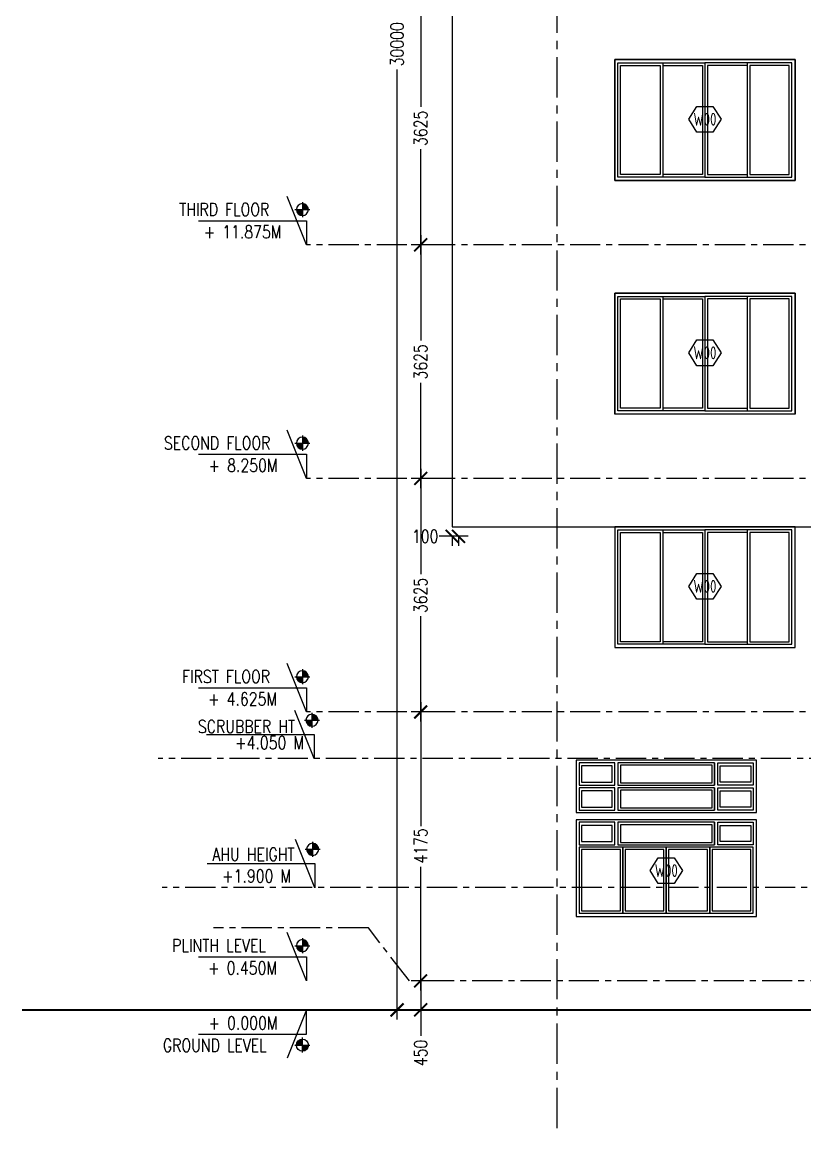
# Model space of a CAD drawing. Header units: millimetres. Extents: x -661525 to 498941, y 282148 to 1359693.
# Drawn here: x -308138 to -295990, y 712401 to 729669 of the extents above; entities that cross this region are included whole.
import ezdxf
from ezdxf.enums import TextEntityAlignment as Align

# ---------------------------------------------------------------- set-up
doc = ezdxf.new("R2010")
doc.units = ezdxf.units.MM
doc.header["$LTSCALE"] = 2.5
doc.linetypes.add('CENTER', pattern=[2, 1.25, -0.25, 0.25, -0.25])
doc.layers.get('0').update_dxf_attribs({"linetype": 'CONTINUOUS'})
doc.layers.get('DEFPOINTS').update_dxf_attribs({"linetype": 'CONTINUOUS'})
for name, color, linetype in [('00', 5, 'CONTINUOUS'), ('A-ANNO-DIMS-MAS-25', 11, 'CONTINUOUS'), ('A-ANNO-GRID', 5, 'CENTER'), ('A-ELEV', 8, 'CONTINUOUS'), ('A-ELEV-HEVY', 2, 'CONTINUOUS'), ('A-ELEV-THIN', 8, 'CONTINUOUS')]:
    doc.layers.add(name, color=color, linetype=linetype)
doc.styles.add('COMPLEX', font='complex.shx', dxfattribs={"width": 0.8})
doc.styles.add('ISOCP', font='isocp.shx', dxfattribs={"width": 0.8})

# ---------------------------------------------------------------- blocks, each defined once
blk = doc.blocks.new('L')
h = blk.add_hatch(color=0)
h.paths.add_polyline_path([(0.068, 0), (0, 0), (0, -0.068, 0.414214)])
h.paths.add_polyline_path([(0, 0.068, 0.414214), (-0.068, 0), (0, 0)])
at = {"color": 0}
for p, q in [((0.085, 0), (-0.085, 0)), ((0, 0.085), (0, -0.085))]:
    blk.add_line(p, q, dxfattribs=at)
blk.add_circle((0, 0), 0.0683, dxfattribs=at)
blk = doc.blocks.new('WATER LVL')
blk.add_lwpolyline([(837, 0), (-837, 0), (-837, -375), (-537, 375)])
at = {"layer": '00', "xscale": 1371.803835285835, "yscale": 1371.803835285835, "zscale": 1371.803835285835}
blk.add_blockref('L', (-774, 172), dxfattribs=at)
at = {"style": 'COMPLEX', "width": 0.8}
for p in [(-529, 75), (-529, -273)]:
    blk.add_attdef('WATER', p, '', height=200, dxfattribs=at)

msp = doc.modelspace()

# ---------------------------------------------------------------- linework, layer by layer
at = {"color": 252}
for p, q in [((-297789.7, 728162.8), (-297663.4, 728362.8)), ((-297663.4, 728362.8), (-297416.1, 728362.8)), ((-297416.1, 728362.8), (-297289.7, 728162.8)), ((-297663.4, 727962.8), (-297789.7, 728162.8)), ((-297289.7, 728162.8), (-297416.1, 727962.8)), ((-297416.1, 727962.8), (-297663.4, 727962.8)), ((-297789.7, 724537.8), (-297663.3, 724737.8)), ((-297663.3, 724737.8), (-297416, 724737.8)), ((-297416, 724737.8), (-297289.7, 724537.8)), ((-297663.3, 724337.8), (-297789.7, 724537.8)), ((-297289.7, 724537.8), (-297416, 724337.8)), ((-297416, 724337.8), (-297663.3, 724337.8)), ((-297789.7, 720912.8), (-297663.4, 721112.8)), ((-297663.4, 721112.8), (-297416.1, 721112.8)), ((-297416.1, 721112.8), (-297289.7, 720912.8)), ((-297663.4, 720712.8), (-297789.7, 720912.8)), ((-297289.7, 720912.8), (-297416.1, 720712.8)), ((-297416.1, 720712.8), (-297663.4, 720712.8)), ((-298389.7, 716500.3), (-298263.3, 716700.3)), ((-298263.3, 716700.3), (-298016, 716700.3)), ((-298016, 716700.3), (-297889.7, 716500.3)), ((-298263.3, 716300.3), (-298389.7, 716500.3)), ((-297889.7, 716500.3), (-298016, 716300.3)), ((-298016, 716300.3), (-298263.3, 716300.3))]:
    msp.add_line(p, q, dxfattribs=at)
at = {"color": 253, "linetype": 'ByBlock', "const_width": 30}
for points in [[(-301852, 726313.3), (-302052, 726113.3)], [(-302052, 726113.3), (-301852, 726313.3)], [(-301852, 722688.3), (-302052, 722488.3)], [(-302052, 722488.3), (-301852, 722688.3)], [(-301364.7, 721589.8), (-301564.7, 721789.8)], [(-301464.7, 721789.8), (-301264.7, 721589.8)], [(-301852, 719063.3), (-302052, 718863.3)], [(-302052, 718863.3), (-301852, 719063.3)], [(-301852, 714888.3), (-302052, 714688.3)], [(-302052, 714688.3), (-301852, 714888.3)], [(-302218.5, 714438.3), (-302418.5, 714238.3)], [(-301852, 714438.3), (-302052, 714238.3)]]:
    msp.add_lwpolyline(points, dxfattribs=at)
for points in [[(-305277.4, 718613.3), (-303604, 718613.3), (-303604, 718238.3), (-303904, 718988.3)], [(-305266.8, 716610.1), (-303593.5, 716610.1), (-303593.5, 716235.1), (-303893.5, 716985.1)]]:
    msp.add_lwpolyline(points)
at = {"layer": 'A-ANNO-DIMS-MAS-25', "color": 0, "lineweight": 40}
msp.add_line((-308137.8, 714338.3), (-223207.9, 714338.3), dxfattribs=at)
at = {"layer": 'A-ANNO-GRID', "color": 252, "ltscale": 200}
msp.add_line((-299839.7, 751127.9), (-299839.7, 712400.6), dxfattribs=at)
at = {"layer": 'A-ANNO-GRID', "color": 252, "ltscale": 150}
for p, q in [((-222664.7, 726213.3), (-303725.9, 726213.3)), ((-222664.7, 722588.3), (-303725.9, 722588.3)), ((-222664.7, 718963.3), (-303725.9, 718963.3)), ((-222703.5, 718238.3), (-306025.5, 718238.3)), ((-222637.9, 716238.3), (-305964.7, 716238.3)), ((-222684.2, 714788.3), (-302128.1, 714788.3))]:
    msp.add_line(p, q, dxfattribs=at)
at = {"layer": 'A-ANNO-GRID', "color": 253, "ltscale": 150}
for p, q in [((-302764.7, 715610), (-305168.7, 715610)), ((-302128.1, 714788.3), (-302764.7, 715610)), ((-220259.7, 714338.3), (-305168.1, 714338.3))]:
    msp.add_line(p, q, dxfattribs=at)
at = {"layer": 'A-ELEV', "color": 253}
for p, q in [((-301952, 729988.3), (-301952, 728353.9)), ((-302318.5, 714188.3), (-302318.5, 728934)), ((-301952, 726063.3), (-301952, 727697.7)), ((-301952, 726363.3), (-301952, 724728.9)), ((-301814.7, 726213.3), (-302102, 726213.3)), ((-301814.7, 726213.3), (-302102, 726213.3)), ((-301952, 722438.3), (-301952, 724072.7)), ((-301952, 722738.3), (-301952, 721103.9)), ((-301814.7, 722588.3), (-302102, 722588.3)), ((-301814.7, 722588.3), (-302102, 722588.3)), ((-301952, 718813.3), (-301952, 720447.7)), ((-301952, 719113.3), (-301952, 717192.5)), ((-301814.7, 718963.3), (-302102, 718963.3)), ((-301814.7, 718963.3), (-302102, 718963.3)), ((-301952, 714638.3), (-301952, 716559.1)), ((-301814.7, 714788.3), (-302102, 714788.3)), ((-301814.7, 714788.3), (-302102, 714788.3)), ((-301952, 714788.3), (-301952, 714188.3)), ((-302181.2, 714338.3), (-302468.5, 714338.3)), ((-301814.7, 714338.3), (-302102, 714338.3)), ((-301952, 714338.3), (-301952, 713933.6))]:
    msp.add_line(p, q, dxfattribs=at)
at = {"layer": 'A-ELEV-HEVY', "color": 252}
for p, q in [((-301464.7, 745338), (-301464.7, 721838.3)), ((-298939.7, 729088.3), (-296139.7, 729088.3)), ((-298939.7, 727213.3), (-298939.7, 729088.3)), ((-296139.7, 729088.3), (-296139.7, 727213.3)), ((-296139.7, 727213.3), (-298939.7, 727213.3)), ((-298939.7, 725463), (-296139.7, 725463)), ((-298939.7, 723588), (-298939.7, 725463)), ((-296139.7, 725463), (-296139.7, 723588)), ((-296139.7, 723588), (-298939.7, 723588)), ((-301464.7, 721838.3), (-283539.7, 721838.3))]:
    msp.add_line(p, q, dxfattribs=at)
at = {"layer": 'A-ELEV-THIN', "color": 252}
for p, q in [((-298889.7, 729038.3), (-298194.7, 729038.3)), ((-298889.7, 727263.3), (-298889.7, 729038.3)), ((-298849.7, 728998.3), (-298234.7, 728998.3)), ((-298849.7, 727303.3), (-298849.7, 728998.3)), ((-298234.7, 729038.3), (-298234.7, 729038.3)), ((-298234.7, 729038.3), (-297539.7, 729038.3)), ((-298234.7, 728998.3), (-298234.7, 727303.3)), ((-298194.7, 729038.3), (-298194.7, 727263.3)), ((-298194.7, 728998.3), (-297579.7, 728998.3)), ((-297579.7, 728998.3), (-297579.7, 727303.3)), ((-296844.7, 729038.3), (-297539.7, 729038.3)), ((-297539.7, 729038.3), (-297539.7, 727263.3)), ((-297539.7, 729038.3), (-297539.7, 727263.3)), ((-296884.7, 728998.3), (-297499.7, 728998.3)), ((-297499.7, 728998.3), (-297499.7, 727303.3)), ((-296189.7, 729038.3), (-296884.7, 729038.3)), ((-296884.7, 729038.3), (-296884.7, 727263.3)), ((-296844.7, 729038.3), (-296844.7, 729038.3)), ((-296229.7, 728998.3), (-296844.7, 728998.3)), ((-296844.7, 728998.3), (-296844.7, 727303.3)), ((-296229.7, 727303.3), (-296229.7, 728998.3)), ((-296189.7, 727263.3), (-296189.7, 729038.3)), ((-298194.7, 727263.3), (-298889.7, 727263.3)), ((-298234.7, 727303.3), (-298849.7, 727303.3)), ((-297539.7, 727263.3), (-298234.7, 727263.3)), ((-297579.7, 727303.3), (-298194.7, 727303.3)), ((-297539.7, 727263.3), (-296844.7, 727263.3)), ((-297499.7, 727303.3), (-296884.7, 727303.3)), ((-296884.7, 727263.3), (-296189.7, 727263.3)), ((-296844.7, 727303.3), (-296229.7, 727303.3)), ((-298889.7, 725413.3), (-298194.7, 725413.3)), ((-298889.7, 723638.3), (-298889.7, 725413.3)), ((-298849.7, 725373.3), (-298234.7, 725373.3)), ((-298849.7, 723678.3), (-298849.7, 725373.3)), ((-298234.7, 725413.3), (-298234.7, 725413.3)), ((-298234.7, 725413.3), (-297539.7, 725413.3)), ((-298234.7, 725373.3), (-298234.7, 723678.3)), ((-298194.7, 725413.3), (-298194.7, 723638.3)), ((-298194.7, 725373.3), (-297579.7, 725373.3)), ((-297579.7, 725373.3), (-297579.7, 723678.3)), ((-296844.7, 725413.3), (-297539.7, 725413.3)), ((-297539.7, 725413.3), (-297539.7, 723638.3)), ((-297539.7, 725413.3), (-297539.7, 723638.3)), ((-296884.7, 725373.3), (-297499.7, 725373.3)), ((-297499.7, 725373.3), (-297499.7, 723678.3)), ((-296189.7, 725413.3), (-296884.7, 725413.3)), ((-296884.7, 725413.3), (-296884.7, 723638.3)), ((-296844.7, 725413.3), (-296844.7, 725413.3)), ((-296229.7, 725373.3), (-296844.7, 725373.3)), ((-296844.7, 725373.3), (-296844.7, 723678.3)), ((-296229.7, 723678.3), (-296229.7, 725373.3)), ((-296189.7, 723638.3), (-296189.7, 725413.3)), ((-298194.7, 723638.3), (-298889.7, 723638.3)), ((-298234.7, 723678.3), (-298849.7, 723678.3)), ((-297539.7, 723638.3), (-298234.7, 723638.3)), ((-297579.7, 723678.3), (-298194.7, 723678.3)), ((-297539.7, 723638.3), (-296844.7, 723638.3)), ((-297499.7, 723678.3), (-296884.7, 723678.3)), ((-296884.7, 723638.3), (-296189.7, 723638.3)), ((-296844.7, 723678.3), (-296229.7, 723678.3)), ((-298889.7, 721788.3), (-298194.7, 721788.3)), ((-298889.7, 720013.3), (-298889.7, 721788.3)), ((-298849.7, 721748.3), (-298234.7, 721748.3)), ((-298849.7, 720053.3), (-298849.7, 721748.3)), ((-298234.7, 721788.3), (-298234.7, 721788.3)), ((-298234.7, 721788.3), (-297539.7, 721788.3)), ((-298234.7, 721748.3), (-298234.7, 720053.3)), ((-298194.7, 721788.3), (-298194.7, 720013.3)), ((-298194.7, 721748.3), (-297579.7, 721748.3)), ((-297579.7, 721748.3), (-297579.7, 720053.3)), ((-296844.7, 721788.3), (-297539.7, 721788.3)), ((-297539.7, 721788.3), (-297539.7, 720013.3)), ((-297539.7, 721788.3), (-297539.7, 720013.3)), ((-296884.7, 721748.3), (-297499.7, 721748.3)), ((-297499.7, 721748.3), (-297499.7, 720053.3)), ((-296189.7, 721788.3), (-296884.7, 721788.3)), ((-296884.7, 721788.3), (-296884.7, 720013.3)), ((-296844.7, 721788.3), (-296844.7, 721788.3)), ((-296229.7, 721748.3), (-296844.7, 721748.3)), ((-296844.7, 721748.3), (-296844.7, 720053.3)), ((-296229.7, 720053.3), (-296229.7, 721748.3)), ((-296189.7, 720013.3), (-296189.7, 721788.3)), ((-298194.7, 720013.3), (-298889.7, 720013.3)), ((-298234.7, 720053.3), (-298849.7, 720053.3)), ((-297539.7, 720013.3), (-298234.7, 720013.3)), ((-297579.7, 720053.3), (-298194.7, 720053.3)), ((-297539.7, 720013.3), (-296844.7, 720013.3)), ((-297499.7, 720053.3), (-296884.7, 720053.3)), ((-296884.7, 720013.3), (-296189.7, 720013.3)), ((-296844.7, 720053.3), (-296229.7, 720053.3)), ((-296739.7, 718213.3), (-299539.7, 718213.3)), ((-299539.7, 718213.3), (-299539.7, 717401.3)), ((-296739.7, 717401.3), (-296739.7, 718213.3)), ((-298939.7, 718175.3), (-299489.7, 718175.3)), ((-299489.7, 718175.3), (-299489.7, 717825.3)), ((-298978.7, 718125.3), (-299453.7, 718125.3)), ((-299453.7, 718125.3), (-299453.7, 717875.3)), ((-298978.7, 717875.3), (-298978.7, 718125.3)), ((-298939.7, 717825.3), (-298939.7, 718175.3)), ((-297389.7, 718175.3), (-298889.7, 718175.3)), ((-298889.7, 718175.3), (-298889.7, 717825.3)), ((-297428.7, 718136.3), (-298850.7, 718136.3)), ((-298850.7, 718136.3), (-298850.7, 717864.3)), ((-297428.7, 717864.3), (-297428.7, 718136.3)), ((-297389.7, 718175.3), (-297389.7, 717825.3)), ((-297389.7, 717825.3), (-297389.7, 718175.3)), ((-297339.7, 717825.3), (-297339.7, 718175.3)), ((-297339.7, 718175.3), (-296789.7, 718175.3)), ((-297300.7, 718125.3), (-296825.7, 718125.3)), ((-297300.7, 717875.3), (-297300.7, 718125.3)), ((-296825.7, 718125.3), (-296825.7, 717875.3)), ((-296789.7, 718175.3), (-296789.7, 717825.3)), ((-299453.7, 717875.3), (-298978.7, 717875.3)), ((-298850.7, 717864.3), (-297428.7, 717864.3)), ((-296825.7, 717875.3), (-297300.7, 717875.3)), ((-299489.7, 717825.3), (-298939.7, 717825.3)), ((-298939.7, 717787.3), (-299489.7, 717787.3)), ((-299489.7, 717787.3), (-299489.7, 717437.3)), ((-298978.7, 717737.3), (-299453.7, 717737.3)), ((-299453.7, 717737.3), (-299453.7, 717487.3)), ((-298978.7, 717487.3), (-298978.7, 717737.3)), ((-298939.7, 717437.3), (-298939.7, 717787.3)), ((-298889.7, 717825.3), (-297389.7, 717825.3)), ((-297389.7, 717787.3), (-298889.7, 717787.3)), ((-298889.7, 717787.3), (-298889.7, 717437.3)), ((-297428.7, 717748.3), (-298850.7, 717748.3)), ((-298850.7, 717748.3), (-298850.7, 717476.3)), ((-297428.7, 717476.3), (-297428.7, 717748.3)), ((-297389.7, 717437.3), (-297389.7, 717787.3)), ((-297389.7, 717787.3), (-297389.7, 717437.3)), ((-296789.7, 717825.3), (-297339.7, 717825.3)), ((-297339.7, 717437.3), (-297339.7, 717787.3)), ((-297339.7, 717787.3), (-296789.7, 717787.3)), ((-297300.7, 717737.3), (-296825.7, 717737.3)), ((-297300.7, 717487.3), (-297300.7, 717737.3)), ((-296825.7, 717737.3), (-296825.7, 717487.3)), ((-296789.7, 717787.3), (-296789.7, 717437.3)), ((-299539.7, 717401.3), (-296739.7, 717401.3)), ((-299489.7, 717437.3), (-298939.7, 717437.3)), ((-299453.7, 717487.3), (-298978.7, 717487.3)), ((-298889.7, 717437.3), (-297389.7, 717437.3)), ((-298850.7, 717476.3), (-297428.7, 717476.3)), ((-296789.7, 717437.3), (-297339.7, 717437.3)), ((-296825.7, 717487.3), (-297300.7, 717487.3)), ((-296739.7, 717288.3), (-299539.7, 717288.3)), ((-299539.7, 717288.3), (-299539.7, 715788.3)), ((-298939.7, 717250.3), (-299489.7, 717250.3)), ((-299489.7, 717250.3), (-299489.7, 716900.3)), ((-298978.7, 717200.3), (-299453.7, 717200.3)), ((-299453.7, 717200.3), (-299453.7, 716950.3)), ((-298978.7, 716950.3), (-298978.7, 717200.3)), ((-298939.7, 716900.3), (-298939.7, 717250.3)), ((-297389.7, 717250.3), (-298889.7, 717250.3)), ((-298889.7, 717250.3), (-298889.7, 716900.3)), ((-297428.7, 717211.3), (-298850.7, 717211.3)), ((-298850.7, 717211.3), (-298850.7, 716939.3)), ((-297428.7, 716939.3), (-297428.7, 717211.3)), ((-297389.7, 717250.3), (-297389.7, 716900.3)), ((-297389.7, 716900.3), (-297389.7, 717250.3)), ((-297339.7, 716900.3), (-297339.7, 717250.3)), ((-297339.7, 717250.3), (-296789.7, 717250.3)), ((-297300.7, 717200.3), (-296825.7, 717200.3)), ((-297300.7, 716950.3), (-297300.7, 717200.3)), ((-296825.7, 717200.3), (-296825.7, 716950.3)), ((-296789.7, 717250.3), (-296789.7, 716900.3)), ((-296739.7, 715788.3), (-296739.7, 717288.3)), ((-299489.7, 716900.3), (-298939.7, 716900.3)), ((-298814.7, 716862.3), (-299489.7, 716862.3)), ((-299489.7, 716862.3), (-299489.7, 715838.3)), ((-299453.7, 716950.3), (-298978.7, 716950.3)), ((-298850.7, 716826.3), (-299453.7, 716826.3)), ((-299453.7, 716826.3), (-299453.7, 715874.3)), ((-298889.7, 716900.3), (-297389.7, 716900.3)), ((-298850.7, 716939.3), (-297428.7, 716939.3)), ((-298850.7, 715874.3), (-298850.7, 716826.3)), ((-298814.7, 715838.3), (-298814.7, 716862.3)), ((-298139.7, 716862.3), (-298814.7, 716862.3)), ((-298814.7, 716862.3), (-298814.7, 715838.3)), ((-298175.7, 716826.3), (-298778.7, 716826.3)), ((-298778.7, 716826.3), (-298778.7, 715874.3)), ((-298175.7, 715874.3), (-298175.7, 716826.3)), ((-298139.7, 715838.3), (-298139.7, 716862.3)), ((-297464.7, 716862.3), (-298139.7, 716862.3)), ((-298139.7, 716862.3), (-298139.7, 715838.3)), ((-297500.7, 716826.3), (-298103.7, 716826.3)), ((-298103.7, 716826.3), (-298103.7, 715874.3)), ((-297500.7, 715874.3), (-297500.7, 716826.3)), ((-297464.7, 715838.3), (-297464.7, 716862.3)), ((-296789.7, 716862.3), (-297464.7, 716862.3)), ((-297464.7, 716862.3), (-297464.7, 715838.3)), ((-296825.7, 716826.3), (-297428.7, 716826.3)), ((-297428.7, 716826.3), (-297428.7, 715874.3)), ((-296789.7, 716900.3), (-297339.7, 716900.3)), ((-296825.7, 716950.3), (-297300.7, 716950.3)), ((-296825.7, 715874.3), (-296825.7, 716826.3)), ((-296789.7, 715838.3), (-296789.7, 716862.3)), ((-299539.7, 715788.3), (-296739.7, 715788.3)), ((-299489.7, 715838.3), (-298814.7, 715838.3)), ((-299453.7, 715874.3), (-298850.7, 715874.3)), ((-298814.7, 715838.3), (-298139.7, 715838.3)), ((-298778.7, 715874.3), (-298175.7, 715874.3)), ((-298139.7, 715838.3), (-297464.7, 715838.3)), ((-298103.7, 715874.3), (-297500.7, 715874.3)), ((-297464.7, 715838.3), (-296789.7, 715838.3)), ((-297428.7, 715874.3), (-296825.7, 715874.3))]:
    msp.add_line(p, q, dxfattribs=at)
at = {"layer": 'A-ELEV-THIN', "color": 254}
for p, q in [((-301464.7, 721689.8), (-301664.7, 721689.8)), ((-301214.7, 721689.8), (-301464.7, 721689.8)), ((-301464.7, 721688), (-301464.7, 721539.8)), ((-301364.7, 721688), (-301364.7, 721539.8))]:
    msp.add_line(p, q, dxfattribs=at)
at = {"layer": 'DEFPOINTS', "color": 252}
for p, q in [((-296139.7, 729088.3), (-298939.7, 729088.3)), ((-298939.7, 729088.3), (-298939.7, 727213.3)), ((-296139.7, 727213.3), (-296139.7, 729088.3)), ((-298939.7, 727213.3), (-296139.7, 727213.3)), ((-296139.7, 725463.3), (-298939.7, 725463.3)), ((-298939.7, 725463.3), (-298939.7, 723588.3)), ((-296139.7, 723588.3), (-296139.7, 725463.3)), ((-298939.7, 723588.3), (-296139.7, 723588.3)), ((-296139.7, 721838.3), (-298939.7, 721838.3)), ((-298939.7, 721838.3), (-298939.7, 719963.3)), ((-296139.7, 719963.3), (-296139.7, 721838.3)), ((-298939.7, 719963.3), (-296139.7, 719963.3))]:
    msp.add_line(p, q, dxfattribs=at)

# ---------------------------------------------------------------- block references
at = {"color": 253}
ref = msp.add_blockref('WATER LVL', (-304562.6, 726588.3), dxfattribs=dict(at, xscale=-1, rotation=359.9999999999999))
ref.add_attrib('WATER', 'THIRD FLOOR', (-305701.6, 726663.1), dxfattribs={"height": 200, "style": 'COMPLEX', "width": 0.8})
ref.add_attrib('WATER', '+ 11.875M', (-305321.1, 726314.9), dxfattribs={"height": 200, "style": 'COMPLEX', "width": 0.8})
ref = msp.add_blockref('WATER LVL', (-304562.6, 722963.3), dxfattribs=dict(at, xscale=-1, rotation=359.9999999999999))
ref.add_attrib('WATER', 'SECOND FLOOR', (-305937.8, 723038.1), dxfattribs={"height": 200, "style": 'COMPLEX', "width": 0.8})
ref.add_attrib('WATER', '+ 8.250M', (-305244.9, 722689.9), dxfattribs={"height": 200, "style": 'COMPLEX', "width": 0.8})
ref = msp.add_blockref('WATER LVL', (-304562.6, 719338.3), dxfattribs=dict(at, xscale=-1, rotation=359.9999999999999))
ref.add_attrib('WATER', 'FIRST FLOOR', (-305655.9, 719413.1), dxfattribs={"height": 200, "style": 'COMPLEX', "width": 0.8})
ref.add_attrib('WATER', '+ 4.625M', (-305252.5, 719064.9), dxfattribs={"height": 200, "style": 'COMPLEX', "width": 0.8})
ref = msp.add_blockref('WATER LVL', (-304562.6, 715163.3), dxfattribs=dict(at, xscale=-1, rotation=359.9999999999999))
ref.add_attrib('WATER', 'PLINTH LEVEL', (-305809.5, 715238.1), dxfattribs={"height": 200, "style": 'COMPLEX', "width": 0.8})
ref.add_attrib('WATER', '+ 0.450M', (-305252.5, 714889.9), dxfattribs={"height": 200, "style": 'COMPLEX', "width": 0.8})
ref = msp.add_blockref('WATER LVL', (-304562.6, 713963.3), dxfattribs=dict(at, rotation=180))
ref.add_attrib('WATER', 'GROUND LEVEL', (-305954.2, 713688.5), dxfattribs={"height": 200, "style": 'COMPLEX', "width": 0.8})
ref.add_attrib('WATER', '+ 0.000M', (-305244.9, 714036.7), dxfattribs={"height": 200, "style": 'COMPLEX', "width": 0.8})
at = {"layer": '00', "xscale": -1371.803835285835, "yscale": 1371.803835285835, "zscale": 1371.803835285835, "rotation": 359.9999999999999}
for p in [(-303639.8, 718834.6), (-303629.2, 716831.3)]:
    msp.add_blockref('L', p, dxfattribs=at)

# ---------------------------------------------------------------- texts
at = {"char_height": 200, "attachment_point": 3, "style": 'COMPLEX'}
for s, insert, width in [('SCRUBBER HT', (-303902.9, 718837.1), 2748.765), ('+4.050 M', (-303762.9, 718585.5), 1555.949), ('AHU HEIGHT', (-303911.1, 716852.5), 2980.113), ('+1.900 M', (-303964.3, 716517.5), 1555.949)]:
    msp.add_mtext(s, dxfattribs=dict(at, insert=insert, width=width))
at = {"color": 252, "style": 'ISOCP', "width": 0.8}
for p in [(-297539.7, 728162.8), (-297539.7, 724537.8), (-297539.7, 720912.8), (-298139.7, 716500.3)]:
    msp.add_attdef('W00', text='-', height=200, dxfattribs=at).set_placement(p, align=Align.MIDDLE_CENTER)
at = {"layer": 'A-ELEV', "color": 253, "style": 'COMPLEX', "width": 0.8}
for s, p in [('30000', (-302218.5, 728984)), ('3625', (-301852, 727747.7)), ('3625', (-301852, 724122.7)), ('3625', (-301852, 720497.7)), ('4175', (-301852, 716609.1)), ('450', (-301852, 713464.5))]:
    msp.add_text(s, height=200, rotation=90, dxfattribs=at).set_placement(p)
at = {"layer": 'A-ELEV-THIN', "color": 253, "style": 'COMPLEX', "width": 0.8}
msp.add_text('100', height=200, dxfattribs=at).set_placement((-302088.1, 721589.8))

doc.saveas('drawing.dxf')
